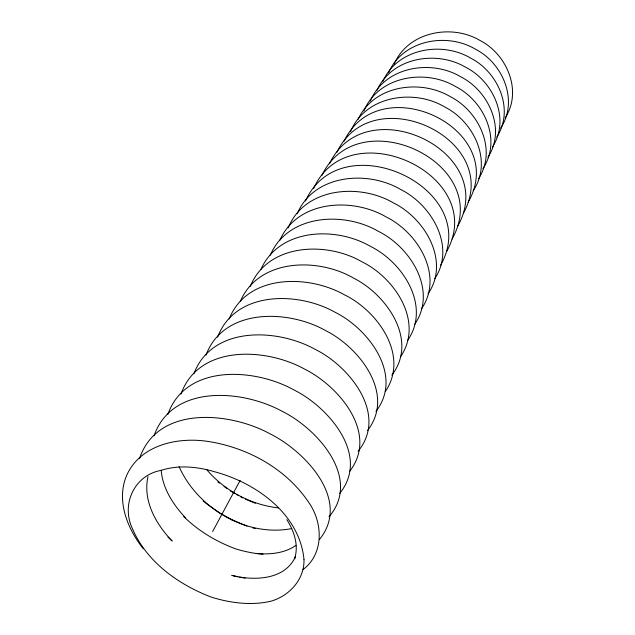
<?xml version="1.0" encoding="UTF-8"?>
<svg xmlns="http://www.w3.org/2000/svg" width="635" height="635" viewBox="0 0 635 635"><rect width="100%" height="100%" fill="white"/><g stroke="black" fill="none" stroke-linecap="round" stroke-linejoin="round"><path stroke-width="0.95" d="M147.979 476.591C142.621 500.674 155.94 524.248 172.204 541.052L167.934 537.115M139.509 458.573C157.559 404.741 230.188 411.885 270.335 433.975C305.308 451.437 351.528 500.277 319.373 539.583M154.091 435.689C172.41 383.588 242.856 389.628 282.361 411.432C317.421 428.72 361.958 478.496 328.986 516.787M167.759 414.591C185.745 363.418 254.778 368.149 293.854 389.874C328.541 407.099 370.618 455.557 339.55 493.578M180.967 394.081C198.834 344.051 266.279 347.686 304.856 369.237C339.153 386.397 378.912 433.514 349.702 471.273M193.905 373.745C212.09 325.374 277.479 328.263 315.397 349.472C349.71 366.466 388.144 414.417 358.124 451.231M205.994 355.1C223.861 307.562 288.012 309.428 325.509 330.517C359.378 347.432 395.78 394.033 367.53 430.586M217.607 337.169C235.172 290.441 298.14 291.362 335.209 312.325C368.848 329.12 403.717 375.428 375.936 411.409M229.148 319.024C247.015 273.828 308.094 274.256 344.527 294.854C377.968 311.182 409.575 355.751 385.326 391.541M240.26 301.538C258.564 258.397 317.714 257.278 353.489 278.059C386.62 294.608 418.687 340.289 391.819 375.174M250.269 286.433C267.652 243.268 326.549 241.062 362.101 261.898C394.938 277.971 424.148 321.961 400.606 356.632M260.985 269.264C279.249 228.195 335.669 226.147 370.395 246.34C402.931 262.287 431.038 305.967 407.837 340.106M270.264 255.27C287.631 214.138 343.876 211.114 378.389 231.354C410.615 247.174 437.682 290.536 414.814 324.152M279.932 240.062C297.585 200.247 352.187 197.072 386.096 216.908C418.013 232.601 444.087 275.638 421.553 308.753M288.211 227.901C304.475 187.365 359.601 182.864 393.533 202.97C425.14 218.543 450.278 261.239 428.061 293.87M297.251 213.654C313.793 174.363 367.379 169.831 400.709 189.508C431.633 204.867 456.041 246.555 434.792 278.67M305.498 201.073C340.654 121.896 484.521 188.166 440.452 265.565M313.626 188.531C348.234 110.45 489.125 174.696 446.77 251.293M321.881 175.49C357.743 99.036 495.141 163.362 452.049 239.046M329.501 163.743C365.101 87.947 500.34 151.4 457.581 226.409M336.891 152.352C371.912 77.66 504.333 139.057 463.399 213.289M344.051 141.303C379.135 66.826 510.238 128.603 468.138 202.279M350.631 131.461C365.331 95.687 413.798 88.479 444.73 106.974C473.932 121.634 493.046 161.536 473.186 190.746M358.116 119.34C373.634 85.312 420.116 78.756 450.247 96.615C478.766 111.046 497.515 149.931 478.528 178.705M363.918 110.958C378.23 76.144 425.339 68.445 455.605 86.574C484.243 101.021 502.174 140.216 482.838 168.688M370.284 101.148C384.405 66.794 430.855 58.872 460.804 76.827C488.759 91.035 506.389 129.238 487.894 157.289M376.825 90.781C391.231 57.475 436.451 49.8 465.852 67.358C493.538 81.463 510.643 119.332 492.387 147.034M382.834 81.518C397.05 48.641 441.658 40.783 470.749 58.166C498.165 72.168 514.771 109.696 496.745 137.065M388.533 72.842C402.384 40.156 446.635 31.933 475.52 49.236C503.047 63.262 518.914 101.092 500.555 128.191M394.208 64.079C407.892 31.806 451.556 23.424 480.147 40.553C507.024 54.34 522.692 91.218 505.119 117.927M295.537 556.617L294.577 558.736C299.006 545.314 294.084 531.106 286.829 519.652M212.646 531.495L240.157 480.393M295.402 556.752C284.663 580.358 253.563 580.914 231.791 575.381L237.823 576.802M303.022 569.539C324.16 553.847 322.937 522.74 308.92 502.682C285.829 468.066 246.158 446.675 205.43 441.063C176.657 437.412 142.145 445.016 127.857 472.892C115.173 498.372 126.817 528.042 143.327 548.799M295.942 545.378C284.464 553.426 269.867 554.688 256.27 553.474M291.775 528.558C246.404 537.424 197.58 508.143 179.094 466.669M278.559 507.913C250.904 504.825 224.599 490.712 206.597 469.527M239.625 577.167L245.253 578.16M252.5 527.772L255.262 528.574M205.43 502.952L219.027 512.493M245.467 499.173L255.357 503.309M230.799 519.2L246.975 526.169M230.164 490.855L235.228 493.689M236.918 494.633L238.601 495.578M240.292 496.522L242.824 497.943M218.456 512.255L232.426 520.057M217.884 481.989L219.416 483.1M224.02 486.426L227.092 488.64M203.232 500.967L204.692 502.293M183.729 516.541C198.342 530.947 216.289 541.599 235.442 548.799A98.687 64.532 28.3 0 0 263.041 554.22M185.468 517.779C173.236 504.666 162.552 488.458 161.203 470.138M303.99 559.681C304.506 579.406 289.377 595.86 271.066 601.17A103.148 64.587 28.3 0 1 210.883 596.963C177.792 584.192 146.002 561.38 132.024 527.741C121.134 503.658 134.771 474.869 161.361 470.337A85.923 53.777 28.3 0 1 214.257 471.67C255.746 482.6 299.76 513.866 303.99 559.681"/></g></svg>
